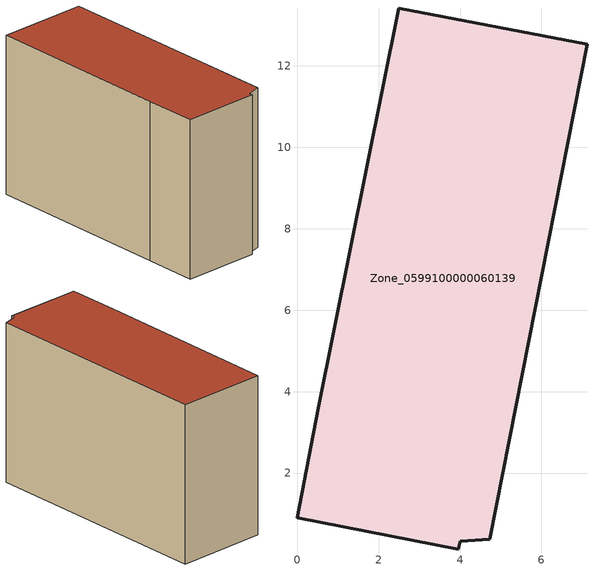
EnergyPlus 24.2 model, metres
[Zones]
Zone_0599100000060139
 floor ground (C_G): 0.52,3.59 2.49,13.42 7.13,12.53 4.73,0.37 4,0.32 3.95,0.14 0,0.9 z0
 wall outside (C_F): 3.95,0.14 4,0.32 4.73,0.37 7.13,12.53 2.49,13.42 0.52,3.59 0,0.9 3.95,0.14 z0:8.31
 roof outside (C_R): 4,0.32 4.73,0.37 7.13,12.53 2.49,13.42 0.52,3.59 0,0.9 3.95,0.14 z8.31
[BUILDING]
Pand.0599100000060139: North Axis=0; Terrain=City; Loads Convergence Tolerance Value=0.04; Temperature Convergence Tolerance Value=0.4; Solar Distribution=FullExterior; Maximum Number of Warmup Days=25; Minimum Number of Warmup Days=1
[Site:Location]
Rotterdam.The.Hague.AP_ZH_NLD Design_Conditions: Latitude=51.96; Longitude=4.45; Time Zone=1; Elevation=-4.5
[SITE:GROUNDTEMPERATURE:BUILDINGSURFACE]
18, 18, 18, 18, 18, 18, 18, 18, 18, 18, 18, 18
[MATERIAL] Thermal Absorptance=0.9; Solar Absorptance=0.7; Visible Absorptance=0.7
Name | Roughness | Thickness | Conductivity | Density | Specific Heat
G.TI.1946-1964 | MediumSmooth | 0.15 | 1 | 540 | 1210
F.TI.1946-1964 | Rough | 0.3 | 0.857143 | 1920 | 840
R.TI.1946-1964 | MediumRough | 0.2 | 0.277778 | 1500 | 1000
[CONSTRUCTION]
C_G: G.TI.1946-1964
C_F: F.TI.1946-1964
C_R: R.TI.1946-1964
[ZONE]
Zone_0599100000060139: Type=1; Multiplier=1; Ceiling Height=Autocalculate; Volume=Autocalculate; Floor Area=autocalculate; Part of Total Floor Area=Yes
[ZONEINFILTRATION:DESIGNFLOWRATE]
Infil_Zone_0599100000060139: Zone or ZoneList or Space or SpaceList=Zone_0599100000060139; Schedule=AlwaysOn; Design Flow Rate Calculation Method=Flow/Area; Flow Rate per Floor Area=0.003; Constant Term Coefficient=1; Temperature Term Coefficient=0; Velocity Term Coefficient=0; Velocity Squared Term Coefficient=0
[HVACTEMPLATE:ZONE:IDEALLOADSAIRSYSTEM]
Zone_0599100000060139: Maximum Heating Supply Air Temperature=50; Minimum Cooling Supply Air Temperature=13; Maximum Heating Supply Air Humidity Ratio=0.0156; Minimum Cooling Supply Air Humidity Ratio=0.0077; Heating Limit=NoLimit; Cooling Limit=NoLimit; Dehumidification Control Type=ConstantSensibleHeatRatio; Cooling Sensible Heat Ratio=0.7; Dehumidification Setpoint=60; Humidification Control Type=None; Humidification Setpoint=30; Outdoor Air Method=None; Outdoor Air Flow Rate per Person=0.00944; Outdoor Air Flow Rate per Zone Floor Area=0; Outdoor Air Flow Rate per Zone=0; Demand Controlled Ventilation Type=None; Outdoor Air Economizer Type=NoEconomizer; Heat Recovery Type=None; Sensible Heat Recovery Effectiveness=0.7; Latent Heat Recovery Effectiveness=0.65
[ZONECONTROL:THERMOSTAT]
ThermostatControl_Zone_0599100000060139: Zone or ZoneList=Zone_0599100000060139; Control Type Schedule=DualSetpointControlType; Control 1=Thermostat_Zone_0599100000060139; Temperature Difference Between Cutout And Setpoint=0
[THERMOSTATSETPOINT:DUALSETPOINT]
Thermostat_Zone_0599100000060139: Heating Setpoint Temperature Schedule=HeatingSetpoint_Zone_0599100000060139; Cooling Setpoint Temperature Schedule=CoolingSetpoint_Zone_0599100000060139
[SCHEDULE:COMPACT]
HeatingSetpoint_Zone_0599100000060139: Through: 12/31, For: AllDays, Until: 24:00, 21
CoolingSetpoint_Zone_0599100000060139: Through: 12/31, For: AllDays, Until: 24:00, 24
DualSetpointControlType: Through: 12/31, For: AllDays, Until: 24:00, 4
AlwaysOn: Through: 12/31, For: AllDays, Until: 24:00, 1
